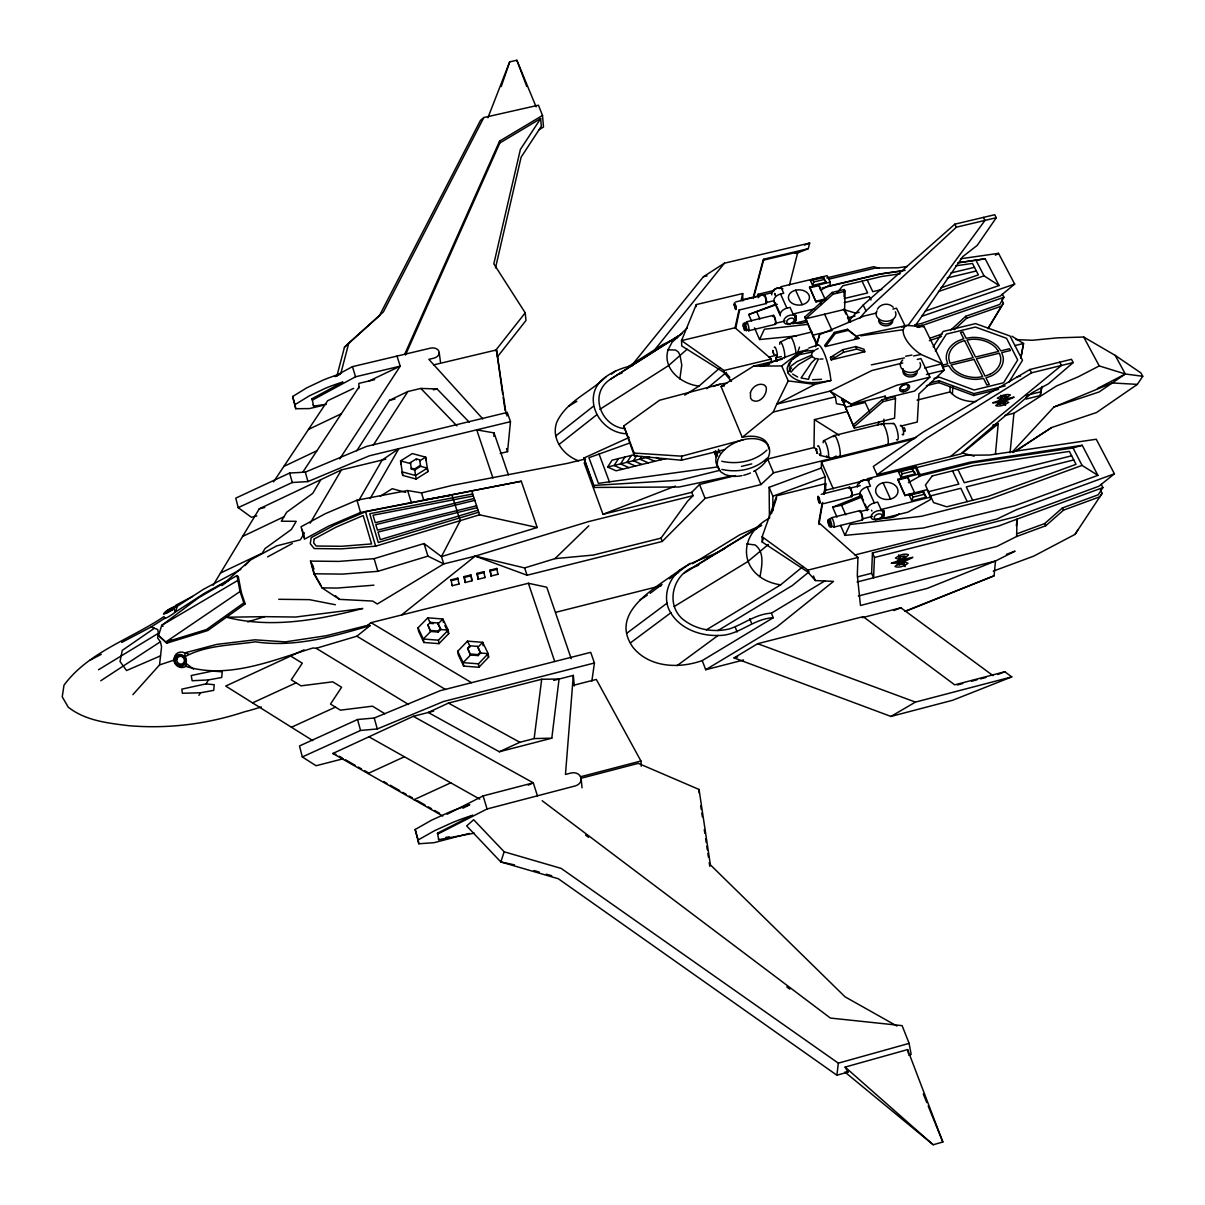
<?xml version="1.0" encoding="UTF-8"?>
<svg xmlns="http://www.w3.org/2000/svg" width="1205" height="1205" viewBox="0 0 1205 1205"><rect width="100%" height="100%" fill="white"/><g stroke="black" fill="none" stroke-linecap="round" stroke-linejoin="round"><path stroke-width="1.5" d="M806.702 320.364L792.8 323.708L796.174 320.5L796.204 315.544L793.041 314.023L790.073 307.396L786.895 308.164A7.064 4.579 -24.4 0 0 780.177 314.595M850.549 322.127L844.615 309.414L845.112 291.294L844.283 289.531L832.188 292.423L804.835 317.005L816.764 345.097L819.671 334.523L863.955 316.056L876.622 312.999M805.618 320.5L805.633 318.783L833.001 294.186L845.112 291.294M823.768 300.06L815.996 301.928L809.549 287.106L830.2 282.181L827.172 275.689L780.765 286.745L783.717 293.267L780.554 294.035A7.019 4.579 -24.4 0 0 774.378 298.478A7.019 4.579 -24.4 0 0 775.824 303.404M825.259 580.659L771.396 613.179L773.233 617.743L702.244 660.581L705.708 669.724L776.924 626.856L833.529 581.382L815.363 580.569L807.877 572.059L807.892 570.131L762.147 536.767L776.668 495.812L825.711 483.612L825.561 490.827M813.029 336.858L813.059 335.126L832.113 330.531L824.612 314.219M815.996 301.928L809.549 287.106M817.141 449.54L813.993 447.552L814.429 419.626L846.844 411.658M824.898 491.896L825.214 476.834L821.343 468.007L821.464 461.922L914.128 438.951M830.2 282.181L830.14 284.757L820.575 290.315M185.826 666.365L186.263 661.771A6.341 5.98 63.2 0 0 185.254 657.041L184.681 652.899L216.87 644.374L254.888 639.81L285.314 641.873L326.163 635.743L367.615 625.365L370.131 625.576L356.861 636.21L316.192 648.305L312.999 647.989C272.661 660.28 228.272 679.545 185.826 666.365A7.863 7.426 63.2 0 1 174.032 660.114L159.542 664.919L132.881 694.652M358.744 388.567L358.879 383.386L374.635 379.635M844.087 296.746L844.283 289.531M853.517 426.224L853.577 424.522L882.15 399.729L894.637 396.656L895.511 398.539L894.562 418.21L854.375 428.121L841.843 398.644L851.363 404.458L885.148 396.159L886.714 399.518M845.684 408.932L845.729 407.23L865.205 402.455L869.528 411.854M857.086 581.985L996.897 546.392L1016.583 536.526L1017.08 519.129L1102.906 487.603L1101.174 484.274M851.302 406.16L851.363 404.097L830.079 391.113L776.758 404.142L773.294 412.02L742.25 437.355L721.042 386.549L753.547 366.139L782.376 359.15M854.375 428.121L841.843 398.644M822.202 503.088L818.707 522.563L857.96 557.448L857.312 575.327L860.46 605.482L927.217 588.402L995.496 561.003L1015.062 551.152L1006.461 554.33M872.45 552.959L874.453 557.478L873.58 577.782L871.607 573.279L872.45 552.959L1015.89 516.704L1098.93 486.218L1114.414 473.806L1096.249 439.238L989.802 455.008L966.109 455.264L913.586 468.353M883.672 424.793L883.913 419.189M885.073 397.876L885.148 396.159M911.763 500.753L912.953 497.138L911.628 494.261L909.248 495.285L911.763 500.753L926.163 497.138L923.617 491.67L905.091 495.195L927.022 489.697L930.486 497.123L930.32 499.653L907.983 512.11L880.403 519.039L884.063 515.8L884.289 510.935L881.021 509.534L877.662 502.078L874.318 502.907A7.501 4.428 -23.8 0 0 867.223 510.589L860.114 494.652M734.342 304.368C736.466 302.666 736.948 316.011 734.297 305.377M905.06 495.918L897.8 479.319L919.626 473.866L916.222 466.546L867.178 478.762L870.492 486.142L867.163 486.971A7.456 4.443 -23.8 0 0 860.521 491.535A7.456 4.443 -23.8 0 0 861.861 496.309M493.869 436.391L494.065 432.926L476.713 429.839L492.92 477.963M908.389 482.603L919.475 476.397L919.626 473.866M975.704 401.566A28.348 20.922 3.8 0 1 954.887 396.174L949.856 391.987L950.233 386.715M952.372 394.08L952.869 387.046M553.728 680.403L573.324 675.387L565.461 774.453L570.974 773.023A8.104 6.748 -6.1 0 1 580.915 777.436A8.104 6.748 -6.1 0 1 575.252 785.931L487.076 808.977L437.761 834.041L437.505 833.152L472.737 815.243A142.22 75.162 -17.5 0 0 453.005 822.322L434.598 830.667L418.135 839.975L418.813 843.771L434.041 842.687L469.363 833.423M926.389 385.69L938.906 382.618L939.072 380.705L973.971 393.613L1005.181 385.931M720.078 384.229L659.572 400.241L623.783 425.937L634.357 455.821L681.412 460.235L681.759 456.183L743.244 439.75M995.42 454.39L998.222 423.814L992.875 425.139M506.928 415.981L507.26 412.456L366.621 446.392L305.317 472.134L289.652 473.038L235.773 498.132L238.213 507.651L251.378 517.246L256.77 515.936M905.497 611.357L994.08 575.809L995.496 561.003L858.367 596.008M500.301 453.426L507.561 451.649L510.468 421.675L507.26 412.456M1010.061 452.779L1013.932 413.255L1056.318 386.067L1078.279 376.788L1099.261 365.928L1125.334 374.002L1142.762 376.291L1137.354 384.38L1096.49 412.547L1051.588 427.549L1012.983 452.568M1016.372 525.877L1017.08 519.129L998.87 525.937L874.453 557.478M1040.653 391.821L1026.524 395.3L1026.148 399.051L1040.246 395.556L1041.406 388.161M159.542 664.919L161.56 646.754L160.401 641.753L157.584 637.942L158.488 633.227L157.674 629.492L151.077 626.992L121.735 642.446M769.694 517.939C734.101 536.948 740.729 578.716 780.614 584.862L803.027 566.486M836.888 1075.206L838.334 1063.156L561.199 868.413L504.187 851.799L473.655 819.731L466.651 825.922L500.798 861.937L558.307 878.746L836.888 1075.206L847.989 1072.104L845.112 1067.088L907.621 1049.6L942.837 1142.009L933.197 1144.75L844.916 1072.058L847.989 1072.104M551.815 738.183L559.06 679.033L541.693 679.259L448.426 703.087L428.227 712.486L499.322 751.754L551.815 738.183L534.146 738.575L519.852 742.28L499.322 751.754M534.146 738.575L541.693 679.259M760.024 576.683C761.756 566.455 764.979 552.236 755.158 544.961L746.754 543.922M679.846 378.912L681.774 365.055L680.057 355.445L678.475 352.176L675.644 350.022L668.052 349.842C662.163 369.016 681.729 384.199 699.005 386.097L719.777 367.977M591.836 681.247L594.427 662.991L590.721 652.342L440.217 690.676L374.228 718.029L357.539 719.521L299.488 745.955L302.319 756.951L316.072 765.732L343.169 758.773M938.906 382.618L973.67 395.481L973.971 393.613M818.933 524.567L822.684 502.44M823.798 494.231L825.711 483.612M824.22 493.899L824.823 490.495L862.87 481.006M735.758 328.227L739.569 309.911L766.26 303.54M1040.246 395.556L1042.144 386.444M771.305 362.705L771.305 359.045L735.035 327.775L739.057 309.76M741.075 300.738L742.687 293.538L696.279 304.594L681.533 340.608L681.744 345.971L724.024 372.466L731.465 381.428M495.511 267.872L521.117 157.177L541.316 126.314L540.653 118.587L499.789 143.018L405.483 355.023M796.204 253.517L808.254 248.682L809.685 243.033L724.431 263.187L703.419 276.713L631.089 366.215M789.456 285.043L797.876 251.981L763.081 260.22L753.622 295.918M340.849 373.369L348.787 343.064L383.386 311.929L483.853 117.533L538.454 105.197L542.506 115.469L543.5 127.022L538.74 129.869M336.903 376.005L344.464 347.206L348.787 343.064M753.411 298.478L763.804 259.196L808.254 248.682M899.924 562.389L899.246 564.844L901.491 562.404L905.166 566.606L903.328 561.485M900.165 561.53L898.659 554.978L901.641 559.677L904.187 556.469L903.057 560.732L906.22 559.557L904.127 559.135L912.848 557.312A26.269 15.153 -23.8 0 1 903.916 561.319L898.358 562.705A26.269 15.153 -23.8 0 1 891.278 563.232L899.713 560.31L896.656 562.087A20.154 11.613 -23.8 0 0 900.03 561.56L903.057 560.732M744.991 329.447L743.786 327.76M877.767 425.47L878.822 421.916M158.548 635.532L161.711 625.35L198.84 597.62L236.978 575.568L238.289 576.562L241.346 592.514L245.172 603.886L207.802 630.516L166.862 643.139L158.548 635.532L166.862 643.139L171.517 639.976M812.622 285.449L813.706 281.985L812.547 279.485L810.423 280.66L812.622 285.449L826.163 282.211L822.925 276.999L812.547 279.485M807.877 572.059L762.178 542.024L763.337 538.484M771.441 513.707L776.668 497.77M901.039 477.451L902.214 473.851L900.903 471.019L898.553 472.059L901.039 477.451L915.348 473.881L911.869 468.278L900.903 471.019M797.243 353.924L799.487 347.1M504.187 851.799L500.798 861.937L514.49 864.874M815.559 346.694L819.671 334.523M501.235 86.504L509.7 61.847L516.87 60.25L536.089 106.808M240.804 569.393L203.57 589.23L177.406 606.19L175.267 612.155A7.848 1.069 -33.8 0 1 167.299 617.442A7.848 1.069 -33.8 0 1 164.814 617.593M811.598 354.345L812.2 352.749M789.049 366.004L790.766 361.44M487.92 117.698L509.7 61.847M404.805 354.029L499.593 141.106L542.506 115.469M860.777 335.834L903.268 329.688L904.458 327.022L906.898 325.41L924.175 326.781L942.265 363.714L944.072 370.236L918.918 393.975L917.291 422.036L901.235 425.998M1001.039 401.852L1000.06 404.021L1002.545 401.822L1005.497 405.422L1004.443 400.979M1001.4 401.084L1000.828 395.376L1003.057 399.427L1005.934 396.565L1004.277 400.331L1001.25 401.114A20.319 9.7 -22.9 0 1 997.936 401.672L1001.114 400.03L992.619 402.786A26.495 12.668 -22.9 0 0 999.487 402.169L1005.03 400.813A26.495 12.668 -22.9 0 0 1014.158 397.108L1005.512 398.9L1007.485 399.217L1004.277 400.331M796.445 335.954L759.572 339.539L764.347 329.221L807.335 324.401M844.916 535.366L849.992 524.476L921.373 516.297L989.817 499.051L1082.06 465.401L1097.891 475.357L1014.715 505.814L923.181 528.031L844.916 535.366L840.578 525.425M753.547 366.139L781.684 365.943L788.236 380.885L776.758 404.142L814.957 384.38L830.863 380.509A24.01 5.347 76.4 0 0 824.672 354.436A24.01 5.347 76.4 0 0 816.885 345.534M668.052 349.842L671.983 342.371L687.272 327.956M370.116 498.629L398.81 448.682L382.166 460.039L358.849 500.421M300.678 539.313L304.473 532.851M310.167 523.166L341.467 469.89L385.781 459.15M1002.259 294.065L1003.931 297.289L999.758 304.428L965.687 316.297L950.609 330.215M320.861 479.65L312.743 493.372L286.7 512.215L281.322 521.223L296.219 521.313L291.399 529.447L265.04 548.546L262.313 553.14L220.47 573.038M987.874 328.513L1003.419 303.148L1001.747 299.925M988.115 328.664L1003.419 303.148M213.089 585.284L259.286 508.811L341.467 469.89M198.93 695.33L200.512 692.8L213.707 690.36L214.234 684.741L206.025 683.868L181.835 689.139L182.362 693.252L200.512 692.8M206.025 683.868L208.48 679.921L221.705 677.481L222.232 671.833L212.457 671.08L191.233 675.523L192.152 680.735L208.48 679.921M1008.856 382.347L1022.518 360.25L1010.031 336.029L975.553 323.603L943.184 331.45L933.182 346.935M641.602 456.409L639.855 459.15L648.32 462.886M636.933 455.234L633.408 460.732L641.888 464.467M373.354 445.052L407.862 391.52L420.831 388.432L437.054 388.959L469.378 422.307M624.958 457.011L620.53 463.895L628.98 467.63M631.39 455.445L626.977 462.313L635.442 466.049M935.411 351.152L946.407 334.086L975.387 327.052L1006.552 338.304L1017.698 359.979L1003.569 382.768L974.137 390.013L939.282 377.135L933.98 378.43M1100.376 490.013L1102.108 493.357L1099.909 496.746L1063.518 510.152L1045.789 525.742L1016.583 536.526M618.527 458.593L614.083 465.476L622.533 469.212M993.266 571.14L1033.77 556.107L1075.011 534.387L1077.722 530.2M356.725 450.806L389.456 400.346L407.862 391.52M666.019 458.533L616.071 470.809L607.621 467.058L612.095 460.174L634.613 454.647M1102.906 487.603L1098.252 494.773L1062.418 507.953L1044.705 523.542L1017.216 533.679M339.75 458.909L400.211 366.169L396.987 356.078M540.653 118.587L520.379 149.45L493.824 263.835L525.214 312.833L525.982 320.47L497.364 356.921M302.756 472.24L359.18 386.745M1075.011 534.387L1102.108 493.357M273.535 481.88L327.594 400.768L353.652 388.356M915.213 325.847L962.795 256.605L977.24 245.368L996.294 217.713L994.697 214.731L954.812 224.19L863.202 305.031L848.38 321.464M763.081 260.22L763.804 259.196M313.963 573.776L342.521 574.107L377.843 571.336L427.926 556.138L443.771 563.91L441.467 556.605L424.024 543.545L374.122 558.653L338.936 561.41L310.483 561.093L313.963 573.776L322.021 587.874L339.449 599.367L372.707 601.069L377.286 604.006L443.771 563.91L475.222 556.107L524.627 567.932L554.978 558.638L593.237 555.068L660.988 538.138L687.543 501.28L693.086 495.677L691.76 492.318L699.533 484.47L735.442 475.583M877.421 309.158C880.509 303.509 888.898 302.515 893.266 307.23M907.983 325.546L984.997 220.394L983.416 217.412M834.387 332.429L824.657 345.474L825.47 346.528L858.954 338.439L847.476 329.281L834.387 332.429L835.231 333.514L848.335 330.351L858.954 338.439M825.47 346.528L835.231 333.514M791.534 367.917L787.814 372.707C797.484 385.736 816.839 383.085 830.863 380.509M495.36 350.776L525.214 312.833M653.773 350.941L724.431 263.187M837.279 292.559L842.792 285.766L881.623 276.487L900.165 273.821M863.141 616.644L757.674 643.696L734.056 657.9L890.947 716.433L952.733 700.241L1011.778 676.894L1004.789 671.757L954.706 684.847L863.141 616.644L862.313 617.668L900.888 607.772L993.01 675.628M859.918 318.03L865.988 310.92L956.363 227.188L996.294 217.713M793.131 358.593L788.974 363.353L787.151 368.158L787.814 372.707M725.5 547.974C711.342 557.192 693.99 559.858 680.102 569.814C669.182 579.003 663.337 594.201 668.323 608.028C676.397 627.263 698.298 636.074 718.075 635.472C738.695 636.029 752.779 618.632 773.233 617.743M761.424 525.41L693.342 567.194C671.08 575.809 664.814 608.269 686.112 621.644C698.659 630.245 714.655 632.339 729.326 628.935C743.606 624.28 755.505 613.978 771.396 613.179M680.102 569.814C657.644 586.986 607.576 611.824 633.092 647.492C649.706 667.781 679.138 668.805 702.244 660.581M1012.411 451.86L1053.938 406.989L1112.305 382.949L1137.354 384.38M245.037 565.582L250.248 560.144L276.713 545.88L300.286 539.81M457.719 651.257L463.172 662.645L478.46 663.835L488.191 653.637L482.663 642.325L467.48 641.135L457.719 651.257L458.231 654.707L463.669 666.079L478.927 667.284L488.643 657.087L488.191 653.637L480.569 653.05L478.129 655.595L470.507 654.993L463.172 662.645L463.669 666.079M467.63 648.335L470.507 654.993L467.63 648.335L470.07 645.805L477.677 646.392L480.569 653.05L477.813 647.386L482.663 642.325L483.13 645.775M470.372 654.014L477.993 654.601L480.433 652.071M467.766 649.314L470.07 645.805M227.143 580.825L204.549 593.206L175.267 612.155L173.942 608.088A6.326 0.844 -33.8 0 0 173.716 607.456L176.005 605.136L192.529 596.43M172.24 610.378L172.812 609.7L167.359 612.712M418.014 627.805L423.301 639.012L438.439 640.201L448.215 630.14L442.853 618.978L427.805 617.819L418.014 627.805L418.587 631.254L423.859 642.476L438.966 643.651L448.727 633.589L448.215 630.14L440.653 629.552L438.213 632.068L430.652 631.48L423.301 639.012L423.859 642.476M439.991 628.151L437.987 623.964L442.853 618.978L443.38 622.443M430.501 630.486L438.063 631.074L440.503 628.558L437.837 622.97L430.29 622.398L427.85 624.898L430.652 631.48L427.85 624.898M678.37 335.849L610.227 379.394C588.522 393.538 600.753 426.118 624.552 428.634M632.61 365.537C623.166 367.525 614.008 370.899 606.16 376.623C590.465 392.288 566.471 401.205 556.77 422.217C550.79 438.786 563.307 455.37 578.656 460.852M606.16 376.623C579.56 394.261 597.951 432.746 626.555 433.77M401.506 615.017L475.222 556.107L527.082 575.237L662.238 541.452L705.091 498.403L760.973 484.546L773.52 472.827L916.463 437.4M554.978 558.638L588.823 525.772M765.175 461.334L767.675 459L813.993 447.552M899.322 562.509L894.984 566.561L896.851 567.028A9.776 5.603 -23.7 0 0 903.81 565.853L904.292 565.597M903.268 558.819L905.136 556.213A6.778 3.886 -23.7 0 0 900.301 557.026L900.045 557.162M899.819 562.795L897.589 564.874L903.117 564.271M902.801 560.024L908.51 554.722A9.776 5.603 -23.7 0 0 899.668 555.415L899.111 555.701M766.922 458.277C755.399 469.604 737.309 473.008 721.9 469.393M954.315 329.628L966.681 318.24L1001.265 306.191M766.877 450.083C755.309 461.44 737.174 464.829 721.705 461.229M917.276 359.452L920.891 358.563L929.883 377.15L914.61 391.038L885.675 398.132M344.464 347.206L379.364 315.8L480.449 120.47L483.853 117.533M221.886 585.223L250.248 560.144M687.106 349.224L668.534 365.612L599.849 409.339M726.404 372.36L706.808 388.688M854.435 426.404L883.039 401.611L895.511 398.539M1073.218 362.569L1048.471 383.777L1031.947 392.83L960.762 453.939L877.089 474.8L873.309 466.471L923.331 431.977L1029.868 369.513L1071.486 359.301L1073.218 362.569L1031.57 372.812L926.359 438.349L877.089 474.8M960.49 258.804L998.523 253.336L1014.67 284.064L1000.24 296.069L921.328 323.512L914.61 324.823M768.398 544.464L747.672 561.651L674.182 606.537M950.609 456.469L1061.439 365.461L1059.707 362.193M962.434 453.125L998.222 423.814M809.158 571.773L792.288 585.555L717.879 630.607M367.615 625.365L371.004 622.654L528.377 583.265L546.784 587.227L571.2 658.668M611.477 374.168L615.785 370.748M555.927 435.803L593.478 406.175M559.045 444.464L596.716 414.806M184.983 656.725C206.04 645.112 231.978 645.323 255.4 641.798C294.412 647.763 333.047 636.601 370.131 625.576M1000.436 401.973L995.722 405.618L997.454 405.995A9.851 4.684 -22.8 0 0 1004.292 404.79L1004.789 404.564M1004.744 398.644L1006.898 396.309A6.823 3.238 -22.8 0 0 1002.138 397.138L1001.867 397.258M781.684 365.943L800.301 351.589L805.558 350.309M1000.873 402.214L998.448 404.082L1003.855 403.419M1004.127 399.699L1010.347 394.924A9.851 4.684 -22.8 0 0 1001.747 395.737L1001.174 395.993M164.076 616.508C130.878 639.042 88.432 651.995 64.001 685.178L62.238 696.851L68.293 707.23C85.51 720.726 107.923 723.151 128.92 725.711C168.067 728.98 207.019 724.19 244.299 711.854A166.154 102.395 -13.9 0 0 261.289 706.958M650.143 593.312L662.012 584.41M669.423 578.852L690.179 563.262M627.007 633.077L667.329 602.967M221.976 585.525L228.965 580.313M630.516 642.807L670.974 612.682M677.014 665.657L718.075 635.472M245.172 603.886L243.847 602.892L206.477 629.537L165.522 642.175L240.021 591.519L236.978 575.568M919.114 327.444L922.096 325.335L924.175 326.781M764.301 295.707L766.034 299.081L765.823 302.47M154.376 628.242L122.247 650.399L120.033 661.53L126.54 670.552L160.551 655.836M1016.011 339.599L1032.414 340.262L1057.629 337.837L1083.702 337.023L1115.167 355.385L1125.334 374.002L1099.201 391.926L1053.938 406.989M323.934 405.121L309.414 408.585L295.752 408.721L292.649 396.505L306.944 387.739L323.045 380.132A125.531 81.925 -16.4 0 1 340.397 373.957L335.547 376.578M295.752 408.721L294.954 404.654L309.293 395.873L325.44 388.251A125.832 81.85 -16.5 0 1 342.838 382.06L312.05 398.704L313.601 406.115L326.284 404.293M1015.755 451.137L1051.588 427.549M100.768 680.75L160.401 641.753M640.066 599.864L647.266 595.195M628.061 366.757L662.75 344.585L677.692 337.551M610.227 379.394L682.045 333.74M151.077 626.992L164.543 618.421M684.817 395.074L699.005 386.097M427.323 468.127L415.559 475.508L402.169 471.878L402.726 475.403L416.102 479.048L427.835 471.667L427.323 468.127L420.62 466.32L414.746 469.995L411.402 469.091L411.236 468.082L414.595 468.986L420.47 465.311M380.328 496.174L392.212 488.703L405.663 492.393M411.402 469.091L410.438 462.584L416.297 458.924L419.641 459.828L420.62 466.32M419.792 460.837L425.651 457.162L427.835 471.667M830.426 357.388L842.702 349.736L855.866 346.543L864 349.239L864.798 351.724L831.209 359.873L830.426 357.388L833.95 356.529M418.813 843.771L415.168 829.492L431.571 820.183L449.932 811.869A141.828 75.373 -17.5 0 1 469.604 804.804M831.209 359.873L843.53 352.282L856.68 349.089L864.798 351.724M670.658 577.255L678.505 572.435M692.619 563.759L739.704 534.854L761.605 525.244M684.485 572.947L757.358 528.227M568.85 406.175L576.864 401.28M98.509 669.754L158.488 633.227M706.326 629.884L780.614 584.862M995.405 255.219L998.523 253.336M890.947 716.433L915.423 702.093L1011.778 676.894M173.791 608.239L177.406 606.19M334.282 376.487L352.447 366.651L430.456 348.155A7.155 5.242 -7.5 0 1 439.042 351.529A7.155 5.242 -7.5 0 1 433.77 358.186L428.86 359.346L482.813 418.903M368.519 381.262L400.211 366.169L355.535 376.788L312.441 400.075L312.05 398.704M267.615 556.861L292.288 543.545M821.403 304.488L819.912 301.25L825.546 299.247M89.923 660.31L101.28 654.33M1097.393 388.537L1125.334 374.002M898.885 555.821L895.436 558.036L899.999 559.918M899.352 557.523L899.758 559.03M904.142 563.744L903.524 562.012M904.729 565.371L908.013 563.247L903.599 561.41M447.085 814.264L483.1 795.918L533.288 782.843L537.43 795.812M462.916 808.209L469.604 804.804M823.557 440.789L833.694 435.758M836.285 456.032L831.239 458.518L828.106 456.529M780.433 342.024L790.42 337.144L811.929 331.962M735.487 302.003L764.256 294.638M242.566 536.466L284.019 516.719M308.51 429.402L341.346 413.767M283.808 466.456L316.96 450.715M815.619 349.736L818.21 348.501M800.587 352.779L808.013 349.284M238.213 507.651L292.258 482.512L307.953 481.578L369.453 455.776L510.468 421.675M1000.933 396.114L997.318 398.132L1001.445 399.683M1001.144 397.59L1001.34 398.915M442.777 816.041L332.821 753.487L413.285 716.312L433.649 711.101M304.052 649.856L225.697 686.052L312.728 740.578M1004.91 402.952L1004.548 401.431M1005.241 404.353L1008.706 402.41L1004.699 400.919M368.022 773.505L404.398 756.755M252.538 702.876L296.129 682.828M291.459 727.248L335.457 707.109M414.038 799.683L450.76 782.828M528.242 785.148L533.288 782.843L413.285 716.312M742.039 475.613A27.474 16.975 -22.5 0 1 730.682 476.111L679.123 487.001L594.035 487.438L583.838 458.066L629.206 437.415M302.319 756.951L360.551 730.456L377.301 728.95L443.485 701.521L594.427 662.991M356.966 500.195L325.425 513.646L301.054 526.751L304.473 539.177L328.905 525.982L360.551 512.456L521.268 481.247L537.219 527.504L441.467 556.605L460.19 520.665L451.98 495.21L423.708 499.939L421.494 492.905L407.621 490.525L356.966 500.195L360.551 512.456M521.268 481.247L365.492 511.779L334.583 525.003L311.176 537.641L310.257 543.696L314.189 548.561L341.377 548.862L375.644 546.181L479.56 514.806L537.219 527.504M808.871 348.019L818.15 344.841M905.648 356.228L911.989 355.068M851.363 404.097L896.656 385.284L929.883 377.15M861.771 495.406L832.64 507.2L836.963 517.141M832.64 507.2L841.542 505.196L861.982 496.972M904.865 611.327L994.08 575.809M804.518 245.112L809.685 243.033M794.517 253.336L797.876 251.981M893.944 610.528L900.888 607.772M997.861 674.499L1004.789 671.757M584.169 462.84L602.997 514.309L675.327 486.112M775.312 304.383L748.682 314.55L751.589 321.208M748.682 314.55L777.361 304.308M800.301 351.589L760.445 366.425L769.543 364.226M769.423 517.728L769.136 487.317L821.343 468.007M772.887 510.8L772.872 496.204L825.214 476.834M693.342 567.194L698.538 565.281M1114.414 473.806L1016.613 509.655L996.942 519.039L854.932 554.978M630.471 442.747L588.944 457.704L598.388 483.371L718.27 466.847L719.701 470.357L679.71 480.238L593.854 485.404L583.838 458.066M929.386 340.699L941.527 336.451M618.677 374.228L621.961 373.083M1003.931 297.289L917.095 327.293M930.155 338.138L942.295 333.89M938.454 291.565L984.018 275.825L999.081 285.51L925.335 311.086M921.75 316.328L1014.67 284.064M941.045 287.784L978.37 274.891L972.465 263.428L955.776 265.823M247.703 621.901L264.754 616.659L295.617 617.035L362.75 608.495C318.738 619.882 271.351 628.709 226.45 617.231L264.754 616.659M475.222 556.107L588.492 521.614L693.086 495.677M478.039 510.182L380.283 539.659L378.039 532.053L477.21 507.667M478.701 512.2L378.28 542.491L369.754 513.722L472.721 493.99M821.208 494.321L849.676 487.197M918.812 476.246L972.315 462.886L1073.037 447.944L1082.241 445.308L1097.891 475.357M908.63 1055.128L911.131 1054.42L909.127 1043.379L902.108 1025.636L830.381 1018.059L542.175 800.723M838.334 1063.156L909.127 1043.379M580.328 776.818L640.924 761.003L641.256 766.199M580.659 778.385L638.273 763.352L699.051 789.471L710.378 864.828L845.036 996.821L896.957 1026.027M957.388 684.937L962.735 683.536M971.637 681.202L976.984 679.816M980.539 678.882L985.886 677.481M734.056 657.9L737.656 656.981M705.708 669.724L743.59 659.994M572.691 685.494L596.324 679.439L640.924 761.003M807.892 570.131L857.96 557.448M857.599 576.833L871.607 573.279M872.525 516.343L862.132 518.963A3.841 0.859 75.7 0 0 862.042 515.589L861.183 512.863A3.841 0.859 75.7 0 0 860.039 511.628L868.7 509.459M834.026 527.097L862.418 519.957M555.701 612.321L661.319 585.69M452.206 585.72L458.985 584.033L457.855 578.159L451.062 579.846L452.206 585.72L451.92 584.907M465.205 582.482L471.968 580.795L471.14 575.734L470.854 574.921L464.076 576.608L465.205 582.482L464.076 576.608M478.174 579.244L484.937 577.557L483.838 571.682L477.075 573.369L478.174 579.244L477.075 573.369M491.143 576.005L497.891 574.318L496.822 568.444L490.043 570.131L491.143 576.005L490.043 570.131M902.214 473.851L913.194 471.11L915.348 473.881M849.902 488.206L860.219 485.63M897.77 480.042L907.591 477.587A7.215 4.278 -24.4 0 1 908.796 480.012M919.008 474.936L969.889 462.238L1082.241 445.308M851.543 495.586L860.144 493.432M823.557 503.645L851.769 496.596M909.248 495.285L923.617 491.67M928.483 491.7L958.834 484.094L952.522 470.869M1071.637 455.806L964.286 482.723L957.96 469.513M912.953 497.138L924.009 494.366L926.163 497.138M831.375 517.758L860.039 510.574M930.456 495.903L960.837 488.281L967.208 501.642M1073.775 459.933L966.289 486.91L972.676 500.271M881.021 509.534L930.486 497.123M917.08 400.105L949.856 391.987M602.997 514.309L691.76 492.318M1004.91 415.484L1013.932 413.255M464.362 577.421L471.14 575.734M477.361 574.183L484.139 572.495L483.838 571.682M490.345 570.944L497.108 569.257L496.822 568.444M898.553 472.059L912.833 468.489M866.485 480.102L871.923 478.746M1017.11 376.894L1020.62 376.02M681.412 460.235L724.687 449.601M973.67 395.481L998.553 389.351M834.297 435.532L882.241 423.708L893.523 423.467M741.497 466.41L751.739 463.88M1014.836 345.609L1023.542 343.485L1020.861 357.945L1023.542 343.485L1011.959 336.225M924.627 368.022L942.265 363.714L920.951 354.436A23.934 10.83 39.8 0 1 903.268 329.688M942.521 365.115L947.717 363.85L946.377 359.376A28.559 20.937 3.7 0 1 958.291 340.759L963.714 338.816L960.536 332.459L962.885 331.887L966.079 338.244L972.058 337.415A28.559 20.937 3.7 0 1 997.936 346.799L1000.858 350.866L1009.474 348.757L1010.377 350.519L1001.747 352.628L1003.178 357.087A28.559 20.937 3.7 0 1 991.429 375.9L985.946 377.888L989.23 384.425L986.835 385.013L983.566 378.475L977.511 379.319A28.559 20.937 3.7 0 1 951.468 369.739L948.591 365.627L943.319 366.907M421.494 492.905L452.327 485.374L567.465 463.353L585.51 458.939M773.294 412.02L835.351 396.837L836.451 403.675L844.705 405.287M926.449 374.559L944.072 370.236L941.632 365.251M930.23 382.874L939.072 380.705M474.183 498.478L375.267 522.744L373.038 515.213L473.369 495.978M607.621 467.058L649.495 456.785M474.8 500.346L375.824 524.627L377.466 530.155L476.593 505.799M259.286 508.811L264.769 507.471M902.786 362.976L872.013 370.477L830.079 391.113L835.351 396.837M847.823 317.789L855.023 316.056M892.905 309.082L896.52 308.209L905.226 326.209L901.641 327.067M768.73 357.102L775.975 355.339M854.586 338.244L858.111 337.385M775.839 361.319L775.839 357.855L781.292 356.544M735.035 327.775L681.533 340.608L723.979 370.492L771.305 359.045M916.885 326.6L922.096 325.335M828.076 286.263L878.927 274.107L905.151 270.312M822.036 288.04L880.855 273.987L902.816 270.839M766.049 302.591L774.182 300.648M389.456 400.346L394.954 399.036M433.393 389.833L437.054 388.959M816.011 301.19L826.374 298.704M819.912 301.25L825.003 300.03M746.603 321.78L773.444 315.349M844.298 298.509L867.645 292.92L862.042 281.172M881.879 289.501L872.797 291.67L867.178 279.937M950.865 272.978L974.468 267.314M793.041 314.023L814.64 308.841M844.253 302.666L869.423 296.626L871.034 300.015M947.281 277.948L976.366 270.974M775.237 323.347L785.073 320.997M748.621 330.757L775.463 324.311M805.633 318.783L844.615 309.414M859.195 312.306L855.671 313.149L843.425 309.444M433.559 364.904L496.49 349.932L506.1 414.053M810.423 280.66L823.949 277.436M758.216 297.725L758.186 294.231L774.423 290.375M826.75 277.903L873.67 266.712L878.942 268.143M813.706 281.985L824.1 279.515L826.163 282.211M741.813 299.909L772.541 292.574M828.588 279.214L875.598 268.007L897.936 267.796L907.139 266.471M809.534 287.844L818.828 285.63L825.335 299.699M703.419 276.713L707.064 275.855M871.366 364.874L904.428 357.915M913.601 355.972L920.951 354.436M857.719 335.668L906.898 325.41M438.469 838.785L438.71 839.674L474.303 833.152M445.714 837.46L449.329 836.797M957.704 262.946L985.178 258.804L999.081 285.51M959.12 262.539L985.178 258.804M373.927 585.178L337.249 588.055L322.021 587.874M819.867 359.12L822.955 358.97M812.622 379.741L821.509 379.304M278.732 599.292L309.384 599.653L335.397 604.744M623.783 425.937L634.161 453.065L681.759 456.183M427.805 617.819L430.456 623.377L433.469 623.618M788.236 380.885L814.957 384.38M820.304 455.43L827.715 457.237M963.849 453.457L974.212 456.153M730.682 476.111L725.229 474.665L720.982 472.059L718.27 468.459A27.474 16.975 -22.5 0 1 735.231 442.566A27.474 16.975 -22.5 0 1 767.977 445.338A27.474 16.975 -22.5 0 1 753.667 471.441M332.821 753.487L335.939 754.36M188.507 653.999L184.681 652.899A7.863 7.426 63.2 0 0 174.032 660.114M533.981 870.567L539.298 872.119M546.392 874.197L551.709 875.749M757.674 643.696L915.423 702.093M656.107 457.493L661.199 459.723M646.287 457.584L654.767 461.304M448.426 703.087L519.852 742.28M368.926 736.812L479.741 799.126M339.147 756.183L342.341 757.99M345.534 759.813L355.129 765.265M358.337 767.088L361.53 768.911M364.723 770.718L367.932 772.541M383.808 781.578L386.986 783.386M390.164 785.178L399.683 790.601M402.847 792.408L406.025 794.2M409.188 796.008L412.366 797.815M417.126 800.512L425.109 805.061M428.302 806.868L431.495 808.691M434.689 810.498L439.479 813.224M812.863 357.147L814.64 358.171M792.604 374.062L797.665 377.014M371.004 622.654L471.577 682.693M356.861 636.21L445.519 689.501M316.192 648.305L408.525 704.458M841.798 400.361L844.976 402.289M290.676 656.047L302.304 663.172L291.264 679.816L301.024 685.841L332.746 681.819L341.587 687.242L330.501 704.051L340.413 710.167L372.481 706.175L384.892 713.767M814.429 419.626L839.087 435.156M1115.167 355.385L1140.909 372.932L1142.762 376.291M185.811 663.217L193.448 669.076M163.052 626.314L161.711 625.35L237.31 580.705L238.62 581.699M585.54 835.065L588.552 837.324M786.79 986.88L789.787 989.139M241.346 592.514L240.021 591.519L243.847 602.892M845.112 1067.088L933.197 1144.75M335.487 595.737L339.449 599.367M420.831 388.432L456.921 425.877M726.57 373.55L729.763 377.391M847.476 329.281L848.335 330.351M718.27 466.847L716.839 464.934A27.444 16.991 -22.5 0 1 719.129 450.806M321.027 585.57L314.354 573.896L311.673 564.151L314.038 568.971M1083.702 337.023L1099.261 365.928M904.368 430.908C906.28 433.393 904.217 425.124 903.72 428.377M975.99 260.31L984.018 275.825M1073.037 447.944L1082.06 465.401M954.812 224.19L956.363 227.188M1029.868 369.513L1031.57 372.812M774.74 293.719L775.026 294.276A3.585 0.768 76.8 0 1 775.312 294.999M965.687 316.297L966.681 318.24M1062.418 507.953L1063.518 510.152M1044.705 523.542L1045.789 525.742M310.483 561.093L312.863 565.943M487.061 653.863L488.643 657.087M467.48 641.135L470.206 646.784M444.901 625.621L448.727 633.589M863.202 305.031L865.988 310.92M843.756 309.384L846 314.189M847.492 317.397L849.736 322.202M916.071 469.076L919.475 476.397M832.188 292.423L833.001 294.186M882.15 399.729L883.039 401.611M822.925 276.999L824.1 279.515M911.869 468.278L913.194 471.11M922.668 491.489L924.009 494.366M907.591 477.587L914.926 493.448M897.8 479.319L905.091 495.195M795.616 290.224A10.514 7.622 0 0 1 809.233 298.991A10.514 7.622 0 0 1 791.941 303.163A10.514 7.622 0 0 1 795.616 290.224L802.229 304.699M883.069 482.753A11.191 8.586 2.7 0 1 897.815 492.694A11.191 8.586 2.7 0 1 879.545 497.304A11.191 8.586 2.7 0 1 883.069 482.753L890.525 499.081M804.835 317.005L816.794 343.38M794.682 317.201L796.174 320.5M882.723 512.818L884.063 515.8M780.554 294.035L786.895 308.164M867.163 486.971L874.318 502.907M777.074 306.808L780.132 313.646M860.49 493.854L863.533 500.693M865.07 504.127L867.359 509.248M774.092 301.657L780.403 315.8M758.186 294.231L759.331 296.807M756.845 312.125L759.843 318.964M841.542 505.196L845.774 514.836M775.839 357.855L777.315 361.229M821.464 461.922L833.303 488.944M754.496 327.881L759.572 339.539M767.675 459L773.52 472.827M813.45 576.02L815.363 580.569M769.136 487.317L772.872 496.204M755.189 470.703L760.973 484.546M718.526 449.299L719.942 452.779M715.454 450.7L717.577 455.927M714.475 451.92L716.418 456.725M714.158 451.83L716.282 457.041M923.301 1094.02L926.796 1102.59M928.181 1106.009L942.837 1142.009M699.533 484.47L705.091 498.403M749.721 618.707L751.543 623.286M735.351 627.398L737.144 631.977M660.988 538.138L662.238 541.452M516.87 60.25L526.736 86.429M599.066 454.059L609.459 482.03M497.605 573.505L497.891 574.318M484.651 576.743L484.937 577.557M471.968 580.795L470.854 574.921M506.507 448.591L507.561 451.649M494.065 432.926L508.389 474.815M457.855 578.159L458.126 578.972L451.333 580.659L451.062 579.846M458.713 583.22L458.985 584.033M524.627 567.932L527.082 575.237M528.377 583.265L554.722 661.515M471.863 491.399L479.56 514.806M855.866 346.543L856.68 349.089M842.702 349.736L843.53 352.282M829.582 522.819C826.284 515.348 830.396 531.646 829.763 523.557M744.57 326.419L743.575 324.401L743.38 325.727M407.621 490.525L411.387 502.711M424.024 543.545L427.926 556.138M352.447 366.651L355.535 376.788M483.1 795.918L487.076 808.977M365.492 511.779L375.644 546.181M374.122 558.653L377.843 571.336M313.195 404.744L313.601 406.115M292.649 396.505L294.954 404.654M415.168 829.492L418.135 839.975M305.317 472.134L307.953 481.578M374.228 718.029L377.301 728.95M289.652 473.038L292.258 482.512M357.539 719.521L360.551 730.456M302.154 529.447L304.338 537.4M775.237 319.852L774.453 317.352A3.615 0.753 76.7 0 0 774.167 316.795M745.082 328.016C741.075 314.565 744.795 336.662 744.976 328.468M744.75 327.127L745.232 329.522M743.289 326.178L743.455 327.052M736.044 307.154L734.402 302.877L734.387 304.925M907.621 1049.6L908.284 1053.291M437.505 833.152L438.71 839.674M401.144 464.437L400.572 460.897L412.306 453.577L425.651 457.162L426.178 460.717M430.29 622.398L430.456 623.377M438.063 631.074L438.213 632.068M438.439 640.201L438.966 643.651M410.438 462.584L410.589 463.609L400.572 460.897L402.726 475.403M440.503 628.558L440.653 629.552M414.595 468.986L416.102 479.048M437.837 622.97L437.987 623.964M700.692 805.784L701.25 809.444M701.807 813.119L702.349 816.794M704.277 829.642L704.835 833.303M705.663 838.816L706.205 842.491M706.763 846.151L707.305 849.826M707.862 853.502L708.42 857.162M709.233 862.675L709.79 866.35M502.651 393.914L496.49 349.932M503.208 397.575L505.121 410.378M416.297 458.924L416.463 459.933M734.176 304.564L735.773 308.947L735.954 307.621M477.677 646.392L477.813 647.386M477.993 654.601L478.129 655.595M478.46 663.835L478.927 667.284M439.238 352.869L440.488 362.103M499.593 141.106L499.789 143.018M581.202 779.168L582.015 787.829M573.324 675.387L574.318 685.976M593.854 485.404L594.035 487.438M634.161 453.065L634.357 455.821M699.051 789.471L699.186 793.041M696.279 304.594L696.339 306.582M723.979 370.492L724.024 372.466M742.687 293.538L742.792 300.904M762.147 536.767L762.178 542.024M774.348 347.537A4.85 1.009 76.5 0 1 776.05 349.043A4.85 1.009 76.5 0 1 777.285 355.355A4.85 1.009 76.5 0 1 775.794 354.948M779.665 344.299A8.315 1.747 76.6 0 1 782.919 346.212A8.315 1.747 76.6 0 1 784.47 357.975M806.537 321.976A16.298 11.869 0 0 1 792.739 322.548M899.352 513.646A17.352 13.345 2.7 0 1 882.949 517.788M713.375 386.474A27.007 17.141 -22.6 0 1 726.811 383.22M750.459 472.978A27.474 16.975 -22.5 0 1 743.741 475.237M919.972 362.69A10.122 7.456 2.5 0 1 915.469 371.622A10.122 7.456 2.5 0 1 902.65 369.649A10.122 7.456 2.5 0 1 902.741 360.039M721.042 386.549A27.037 17.126 -22.6 0 1 724.446 385.886M742.25 437.355A27.459 16.991 -22.5 0 1 768.654 448.787M881.156 424.898A11.011 2.621 76.1 0 1 887.091 433.544A11.011 2.621 76.1 0 1 886.142 444.6M915.634 373.324A7.14 5.272 2.5 0 1 908.901 374.966A7.14 5.272 2.5 0 1 903.464 371.441M903.072 370.086A7.14 5.272 2.5 0 1 903.163 368.7M917.201 371.381A7.14 5.272 2.5 0 1 909.73 376.939A7.14 5.272 2.5 0 1 903.072 370.583M789.546 338.469A10.709 2.29 76.6 0 1 792.815 340.322A10.709 2.29 76.6 0 1 796.008 352.975M895.375 311.794A9.956 7.23 1.7 0 1 885.464 321.283A9.956 7.23 1.7 0 1 877.044 310.8M817.698 446.242A5.001 1.069 76.1 0 1 819.551 448.004A5.001 1.069 76.1 0 1 820.801 454.466A5.001 1.069 76.1 0 1 819.159 453.818M823.136 442.747A8.571 1.853 76.1 0 1 825.741 442.853A8.571 1.853 76.1 0 1 828.588 454.074A8.571 1.853 76.1 0 1 826.464 455.897M893.01 423.648A8.54 2.064 76.1 0 1 897.574 432.158A8.54 2.064 76.1 0 1 896.535 439.644M900.361 425.832A4.986 1.22 76.1 0 1 902.259 427.188A4.986 1.22 76.1 0 1 903.63 433.408A4.986 1.22 76.1 0 1 902.214 434.192M833.303 436.707A11.041 2.44 76.1 0 1 838.996 445.428A11.041 2.44 76.1 0 1 838.303 456.454M892.694 319.897A7.019 5.106 1.8 0 1 887.241 323.874A7.019 5.106 1.8 0 1 879.996 321.645M879.168 320.44A7.019 5.106 1.8 0 1 878.791 319.129M892.709 320.455A7.019 5.106 1.8 0 1 885.329 325.847A7.019 5.106 1.8 0 1 878.822 319.687M859.135 483.853A4.097 2.455 -23.9 0 1 861.153 481.111A4.097 2.455 -23.9 0 1 865.039 480.132M857.433 487.016A6.778 4.052 -23.9 0 1 861.364 480.961A6.778 4.052 -23.9 0 1 869.317 480.81M851.272 495.391A3.811 0.844 75.9 0 0 851.649 492.152L850.79 489.471A3.811 0.844 75.9 0 0 849.54 488.567M859.496 511.688A4.88 1.085 75.7 0 1 861.801 513.827A4.88 1.085 75.7 0 1 862.132 520.018M871.577 510.257A3.841 0.874 75.7 0 1 871.908 511.071M849.148 488.341A4.85 1.069 75.9 0 1 850.685 488.507A4.85 1.069 75.9 0 1 852.281 494.863A4.85 1.069 75.9 0 1 851.031 495.797M833.032 526.329A4.895 1.039 75.8 0 0 834.191 526.706A4.895 1.039 75.8 0 0 833.86 522.804L832.776 519.34A4.895 1.039 75.8 0 0 831.134 518.813M830.305 525.742A4.368 0.919 75.8 0 0 831.631 527.037A4.368 0.919 75.8 0 0 831.405 523.347L830.441 520.259A4.368 0.919 75.8 0 0 828.98 519.777M773.49 291.188A3.871 2.53 -24.4 0 1 776.08 288.688A3.871 2.53 -24.4 0 1 779.635 288.537M771.757 294.863A6.387 4.187 -24.4 0 1 775.297 288.808A6.387 4.187 -24.4 0 1 782.873 288.884M775.418 320.771A3.615 0.753 76.7 0 1 775.418 323.241M773.038 316.644A4.594 0.964 76.7 0 1 774.333 316.418A4.594 0.964 76.7 0 1 775.854 322.428A4.594 0.964 76.7 0 1 774.815 323.693M763.865 295.933A4.564 0.949 76.8 0 1 765.13 295.677A4.564 0.949 76.8 0 1 766.636 301.642A4.564 0.949 76.8 0 1 765.627 302.937M818.828 285.63A6.793 4.413 -25 0 1 819.972 288.899M747.642 329.402A4.609 0.919 76.7 0 0 748.908 330.426A4.609 0.919 76.7 0 0 748.561 326.314L747.567 323.136A4.609 0.919 76.7 0 0 746.272 323.994M745.127 328.754A4.112 0.813 76.7 0 0 746.498 330.667A4.112 0.813 76.7 0 0 746.257 326.841L745.368 323.994A4.112 0.813 76.7 0 0 744.208 323.317M774.589 293.372A3.585 0.768 76.8 0 1 774.875 293.93L775.161 294.653A3.585 0.768 76.8 0 1 775.418 295.496M772.706 350.489L773.791 354.315L772.706 350.489M816.041 449.329L817.171 453.306L816.041 449.329M818.029 497.288L819.701 502.621L818.029 497.288M750.429 392.71L750.564 398.102L751.92 400C759.406 404.775 767.962 394.125 766.094 386.941L764.542 385.133C758.743 382.301 751.995 386.941 750.429 392.71M314.234 538.951L313.646 542.868L316.192 546.016L341.557 546.287L371.562 543.937L363.202 515.529L336.105 527.127L314.234 538.951M809.399 376.457L808.555 379.349L801.069 377.978L811.372 362.871L815.815 358.518L818.436 358.985L809.399 376.457M172.918 607.877C162.976 617.216 162.193 611.613 172.918 607.877M792.92 369.679L791.143 372.179L789.667 370.312L789.35 368.158L791.233 365.868L797.183 361.47L811.703 355.098L812.336 356.514L798.569 364.573L792.92 369.679M932.203 475.945L925.395 485.073L933.574 502.59L946.708 506.808L988.07 496.4L1076.035 464.332L1069.392 451.423L973.218 465.702L932.203 475.945M794.698 356.936L792.739 359.18L799.789 354.541L812.863 351.965L814.595 350.459L803.584 351.197L794.698 356.936M989.938 374.318L985.042 376.096L976.396 358.834L999.382 353.201L1000.647 357.192A26.028 19.084 3.7 0 1 989.938 374.318M964.603 340.563L959.752 342.31A26.028 19.084 3.7 0 0 948.892 359.286L950.097 363.262L973.143 357.644L964.603 340.563M998.493 351.438L975.508 357.057L966.952 339.991L972.299 339.253A26.028 19.084 3.7 0 1 995.872 347.808L998.493 351.438M974.017 359.406L950.971 365.04L953.532 368.715A26.028 19.084 3.7 0 0 977.27 377.436L982.662 376.683L974.017 359.406M829.432 521.795L829.13 520.997A3.705 0.783 75.8 0 0 827.91 521.283A3.705 0.783 75.8 0 0 829.627 526.721A3.705 0.783 75.8 0 0 829.944 523.618L829.432 521.795M819.249 498.283L818.948 497.499A3.69 0.768 75.9 0 0 817.773 497.831A3.69 0.768 75.9 0 0 819.46 503.223A3.69 0.768 75.9 0 0 819.762 500.105L819.249 498.283M903.148 391.836A5.332 3.284 -25.2 0 0 909.534 386.007A5.332 3.284 -25.2 0 0 901.204 386.474A5.332 3.284 -25.2 0 0 903.148 391.836M903.042 390.149A4.187 2.576 -25.2 0 0 908.058 385.585A4.187 2.576 -25.2 0 0 901.536 385.946A4.187 2.576 -25.2 0 0 903.042 390.149M174.348 659.15A6.13 5.784 63.2 0 0 182.121 666.26A6.13 5.784 63.2 0 0 183.883 656.017A6.13 5.784 63.2 0 0 174.348 659.15M175.297 659.376A5.121 4.82 63.2 0 0 181.789 665.311A5.121 4.82 63.2 0 0 183.25 656.755A5.121 4.82 63.2 0 0 175.297 659.376M176.879 659.376A3.977 3.751 63.2 0 0 181.925 663.985A3.977 3.751 63.2 0 0 183.055 657.343A3.977 3.751 63.2 0 0 176.879 659.376M165.808 613.27A6.115 0.813 -33.8 0 0 173.761 607.335A6.115 0.813 -33.8 0 0 166.456 611.131A6.115 0.813 -33.8 0 0 165.808 613.27M875.598 519.686A6.838 4.022 -23.8 0 0 883.762 512.441A6.838 4.022 -23.8 0 0 873.023 513.21A6.838 4.022 -23.8 0 0 875.598 519.686M876.999 519.385A4.142 2.44 -23.8 0 0 881.94 514.987A4.142 2.44 -23.8 0 0 875.448 515.454A4.142 2.44 -23.8 0 0 876.999 519.385M788.221 324.235A6.447 4.172 -24.4 0 0 795.752 317.066A6.447 4.172 -24.4 0 0 785.539 317.533A6.447 4.172 -24.4 0 0 788.221 324.235M789.456 323.738A3.901 2.515 -24.3 0 0 794.02 319.385A3.901 2.515 -24.3 0 0 787.829 319.687A3.901 2.515 -24.3 0 0 789.456 323.738"/></g></svg>
